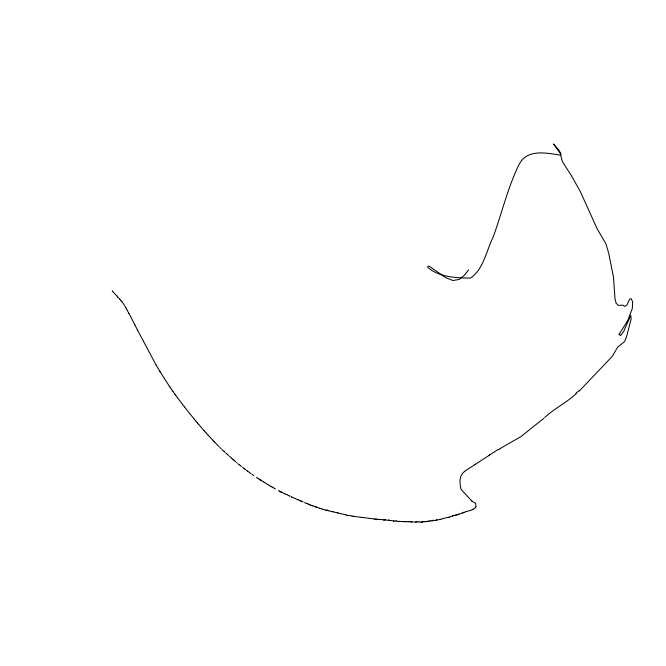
<?xml version="1.0" encoding="UTF-8"?>
<svg xmlns="http://www.w3.org/2000/svg" width="666" height="666" viewBox="0 0 666 666"><rect width="100%" height="100%" fill="white"/><g stroke="black" fill="none" stroke-linecap="round" stroke-linejoin="round"><path stroke-width="1" d="M476.023 506.684L475.566 503.371M475.949 506.834L475.358 507.634M468.556 269.897L464.302 275.324L459.19 279.437L452.955 280.519L445.637 277.589L429.129 266.134L427.838 266.275L427.855 267.424C439.069 277.123 456.168 278.047 470.587 278.055C483.633 269.172 486.421 250.591 493.131 237.129C501.839 213.32 507.55 188.361 518.589 165.451C526.515 148.351 545.904 152.98 560.581 155.17L560.997 154.121L558.999 150.216L553.454 143.989L560.264 153.355L562.42 161.696L571.511 175.832L580.486 191.916L597.086 228.679L605.993 243.989L608.641 252.997L613.478 277.023L615.026 298.917L616.142 303.288L618.431 305.428L622.901 305.178L624.858 306.385L626.989 304.92L629.661 299.126L631.118 298.676L632.617 301.723L632.325 308.458L627.738 320.629L618.955 334.532L619.397 333.966L620.071 335.456L620.62 335.456L623.501 331.859L630.744 315.318L631.16 318.798L626.473 337.096L624.583 341.541L617.707 347.086L612.154 356.476L579.32 390.992M475.174 507.817L474.134 508.691A5.328 4.262 2.7 0 1 473.909 508.841L473.085 509.257M544.68 417.54C554.362 408.425 566.658 402.689 576.315 393.498M543.722 418.431L520.67 436.788L500.233 448.484M489.044 455.461L465.584 470.637M463.961 471.986C458.841 476.073 459.707 483.325 460.972 488.961A2.173 1.332 48.8 0 0 461.213 489.393A1.54 0.882 49.4 0 0 461.38 489.735L470.629 499.683A2.531 0.649 27.7 0 0 470.795 499.891L471.911 501.107M464.302 471.695L465.392 470.795M490.068 454.637L498.126 449.525M474.966 464.602L475.582 464.26M462.054 513.078L459.948 513.877A8.375 3.73 -10.6 0 1 459.557 513.961A9.948 4.953 -9.5 0 1 459.299 514.019L457.334 514.668M462.296 512.987L462.895 512.778M463.961 512.379L466.183 511.663M456.277 514.985L455.511 515.209M458.491 514.327L458.974 514.185M452.439 516.042L449.667 516.849A8.067 2.664 -7.4 0 1 449.217 516.982L448.892 517.049M447.028 517.549L442.657 518.756M447.336 517.457L447.802 517.332M442.232 518.864L440.95 519.18M454.17 515.534L455.119 515.309M440.526 519.28L439.535 519.513M439.085 519.622L437.495 519.946M436.663 520.088L435.389 520.304M434.906 520.379L433.666 520.571M427.788 521.345L426.032 521.595M428.221 521.278L430.178 521.003M431.943 520.795L430.802 520.929M425.441 521.669L424.067 521.803M421.869 521.928L421.22 521.953M422.835 521.886L422.352 521.903M418.981 522.011L418.34 522.011A10.581 2.239 -0.4 0 0 417.549 521.953L416.908 522.011M413.012 521.919L415.626 522.002M411.746 521.886L412.379 521.903M405.852 521.644L404.204 521.595M406.302 521.661L408.308 521.728M411.263 521.869L410.439 521.828M403.896 521.578L402.222 521.503M408.782 521.744L410.098 521.811M401.914 521.495L398.892 521.328M378.413 519.363L379.345 519.438M378.18 519.347L377.705 519.305M397.028 521.178L398.268 521.278M378.646 519.38L380.919 519.572M383.691 519.796L381.402 519.613A13.611 4.054 3.9 0 1 380.927 519.538M395.954 521.095L394.613 520.962M388.819 520.312L389.102 520.337A11.713 1.74 5.3 0 1 390.01 520.362M385.173 519.946L388.395 520.271M384.224 519.846L384.765 519.905M376.14 519.155L375.641 519.097M393.739 520.87L390.509 520.496M362.104 517.432L363.095 517.549M374.392 518.964L372.76 518.789A14.519 4.462 7.2 0 1 372.386 518.656M357.267 516.841L360.764 517.274A12.979 4.77 13 0 0 361.23 517.299L361.496 517.357A15.884 5.328 12.3 0 1 361.871 517.424M371.745 518.664L370.421 518.489M363.22 517.565L370.005 518.431M356.435 516.733L354.87 516.508M354.637 516.475L354.162 516.4M353.804 516.341L352.955 516.208M352.83 516.183L351.69 515.983M351.307 515.917L349.359 515.542M349.092 515.484L348.301 515.326M328.521 510.814L331.135 511.38M345.771 514.776L346.761 514.993M345.654 514.751L343.589 514.277M333.333 511.904L337.029 512.762M340.834 513.628L338.17 513.028M337.254 512.82L338.053 513.003M331.368 511.438L332.634 511.746M342.499 514.019L342.982 514.127M325.874 510.156L326.323 510.273M326.548 510.331L323.809 509.573M323.693 509.54L323.576 509.507A14.444 4.004 19.4 0 1 323.226 509.39M322.394 509.149L323.11 509.365M320.737 508.624L319.555 508.233M319.314 508.15L318.107 507.725M316.691 507.234L316.242 507.076M317.632 507.559L315.667 506.876M315.559 506.834L312.853 505.852M312.537 505.727L311.58 505.361M307.634 503.804L308.183 504.02M308.508 504.154L309.166 504.403M310.814 505.053L309.823 504.67M307.417 503.721L306.094 503.188M304.603 502.572L305.744 503.046M301.507 501.282L301.04 501.082M302.314 501.623L303.13 501.964M300.133 500.699L302.081 501.523M300.016 500.657L298.068 499.816M295.571 498.717L297.952 499.766M292.349 497.302L295.238 498.576M292.133 497.202L291.683 497.002M291.009 496.703L291.566 496.953M289.901 496.195L289.127 495.837M287.57 495.104L289.011 495.779M284.149 493.431L285.314 494.014M284.041 493.381L283.616 493.173M285.639 494.172L285.747 494.222A15.768 4.096 27.9 0 0 286.072 494.338M282.434 492.582L281.593 492.149M278.538 490.567L279.687 491.158M280.852 491.766L281.485 492.091M279.795 491.217L280.328 491.491M275.291 488.836L274.425 488.353M273.884 488.045L273.335 487.737M273.002 487.554L272.119 487.037M271.895 486.913L271.029 486.405M270.163 485.905L270.92 486.347M472.169 501.257L475.382 503.246A6.785 2.631 -20.2 0 1 475.491 503.363M267.69 484.432L268.598 484.973M268.906 485.156L269.53 485.531M267.191 484.132L264.96 482.767M260.972 480.286L262.096 480.985M260.881 480.228L260.24 479.828M263.353 481.759L264.452 482.442M263.162 481.643L262.97 481.518A14.86 2.165 30.9 0 0 262.687 481.335M259.965 479.653L259.049 479.062M257.492 478.055L258.766 478.879M256.502 477.405L257.226 477.872M253.888 475.641L252.306 474.558M251.323 473.859L247.585 471.128M246.328 470.188L247.494 471.062M245.08 469.255L245.612 469.655M244.813 469.055L244.106 468.506M242.557 467.307L243.923 468.365M240.667 465.817L241.567 466.533M239.777 465.101L240.218 465.459M239.069 464.527L239.51 464.885M238.977 464.46L238.545 464.102M237.487 463.236L236.513 462.429M235.115 461.238L235.556 461.613M233.783 460.081L234.848 461.005M229.47 456.293L231.568 458.15M232.925 459.332L233.525 459.856M231.91 458.441L232.759 459.182M228.654 455.577L227.755 454.778M226.465 453.613L227.431 454.487M226.382 453.538L225.741 452.963M224.167 451.523L224.95 452.239M223.185 450.616L224.092 451.456M115.393 294.322L114.435 293.381M222.735 450.199L222.128 449.633M221.37 448.909L219.888 447.477M116.716 295.729L115.451 294.38M219.072 446.678L218.481 446.087M218.032 445.637L215.06 442.582M119.031 298.426L119.472 298.884M119.655 299.092L120.496 300.025M214.835 442.357L213.819 441.292M213.669 441.142L212.596 440.001M212.446 439.851L210.423 437.679M112.646 291.358L113.461 292.291M209.224 436.372L210.065 437.296M112.462 291.159L112.221 290.884M114.336 293.273L113.678 292.532M208.183 435.239L208.941 436.063M208.117 435.164L206.343 433.2M121.387 301.04L120.679 300.233M118.398 297.752L117.632 296.836M205.036 431.743L206.21 433.05M204.703 431.377L204.112 430.702M203.979 430.552L198.718 424.417M197.294 422.744L197.702 423.226M116.85 295.895L117.732 296.961M198.118 423.718L198.659 424.35M196.12 421.345L196.936 422.327M194.78 419.738L195.995 421.203M194.547 419.463L194.039 418.839M190.601 414.627L193.981 418.772M121.886 301.665L122.419 302.364M190.318 414.285L189.644 413.444M189.527 413.303L186.422 409.374M121.603 301.315L121.953 301.756M186.363 409.307L184.449 406.851M184.399 406.784L182.484 404.312M182.384 404.17L179.312 400.174M176.207 395.97L177.539 397.777M178.921 399.65L177.589 397.843M175.941 395.612L175.275 394.697M174.75 393.964L175.183 394.572M174.659 393.847L172.977 391.475M122.852 302.947L124.534 305.469M171.753 389.718L172.86 391.3M171.72 389.668L169.863 386.971M169.83 386.913L169.389 386.255M169.347 386.197L164.211 378.213M164.077 378.005L160.731 372.719M160.697 372.669L159.89 371.37M159.857 371.32L156.069 365.01M127.281 310.398L128.488 312.637M156.035 364.951L143.431 341.2M127.214 310.289L125.949 307.992M124.925 306.11L125.891 307.875M128.954 313.486L130.653 316.65M128.904 313.403L128.555 312.754M137.571 330.17L134.79 324.775M137.529 330.095L143.531 341.383M130.594 316.541L134.898 324.991M576.007 393.181A112.279 33.775 -39.7 0 1 579.045 390.642M498.518 449.658A19.83 5.087 -22.6 0 1 500.524 448.676M488.911 455.427A16.75 8.45 -14.5 0 1 489.935 454.595M471.636 500.849A5.986 0.624 40 0 1 471.803 500.94M473.051 509.207A3.879 0.949 -25.9 0 1 472.76 509.348L471.636 509.923A3.263 1.449 -28 0 1 471.403 510.031L467.224 511.338A10.082 4.346 -16.6 0 0 466.874 511.43M466.625 511.396A14.602 7.701 -19.5 0 1 466.167 511.538M463.511 512.387A14.852 10.864 1.2 0 1 463.869 512.246M463.678 512.654A8.05 2.797 -13.6 0 1 463.061 512.887M457.126 514.81A12.238 1.415 -14.9 0 1 457.5 514.693M456.818 514.926A10.598 2.656 -12.5 0 1 456.401 515.051M455.477 515.159A4.537 1.923 -11.2 0 1 455.103 515.259M453.005 515.717A4.229 1.107 -12.3 0 1 454.062 515.401M453.038 515.942A13.969 7.259 -4 0 1 452.497 516.108M448.584 517.507A12.945 1.998 -10.9 0 1 449.275 517.34M436.621 520.487A21.678 0.982 -13.9 0 1 436.047 520.612M437.029 519.771A11.047 1.915 -6.7 0 1 436.28 519.905M433.358 520.246A9.307 2.348 -5.3 0 1 432.692 520.337M432.217 520.862A14.485 0.816 -6.4 0 1 432.783 520.795M429.986 520.72A18.099 7.401 -2.4 0 1 430.636 520.629M427.63 521.187A13.22 4.287 -3.4 0 1 428.08 521.12M425.932 521.511A15.601 4.096 -3.4 0 1 425.349 521.578M423.942 521.661A10.032 1.89 -2.8 0 1 423.518 521.694M423.518 521.603A10.972 3.78 -1.7 0 1 422.793 521.644M421.953 522.061A11.455 1.582 -1.8 0 1 422.394 522.044M421.337 522.194A14.386 3.663 -0.7 0 1 420.471 522.227M419.672 521.711A9.424 1.598 -0.9 0 1 418.997 521.728M416.908 521.769A17.574 3.172 0 0 1 416.458 521.769M416.108 522.136A13.795 7.101 -0.5 0 1 415.609 522.127M411.721 522.027A14.627 4.296 0.8 0 1 411.222 522.011M408.316 521.611A12.654 2.606 1.8 0 1 408.816 521.628M405.902 521.819A18.457 1.49 2 0 1 406.302 521.836M403.779 521.769A17.574 2.456 2.6 0 1 403.28 521.753M398.851 521.644A17.699 5.503 3.6 0 1 398.185 521.595M396.611 520.879A15.36 2.955 4.4 0 1 396.045 520.829M394.222 521.178A17.391 5.819 3.7 0 1 393.606 521.112M390.126 520.354A13.037 3.838 4.4 0 1 390.567 520.404M388.861 520.079A17.341 4.554 5.2 0 1 388.461 520.038M385.214 519.83A9.399 1.474 5.3 0 1 384.84 519.788M383.633 520.154A15.559 5.553 4.4 0 1 384.124 520.204M376.756 519.239A10.614 0.733 5.3 0 1 377.339 519.289M376.506 519.097A11.663 3.688 5.9 0 1 376.157 519.055M375.149 519.147A10.514 1.923 6.2 0 1 375.624 519.197M374.9 519.164A10.431 3.854 6.7 0 1 374.384 519.105M347.935 515.684A12.254 2.339 14 0 1 347.003 515.492M341.233 513.836A12.321 2.806 14.8 0 1 341.691 513.936M333.241 511.771A9.832 2.239 16.7 0 1 332.567 511.613M328.388 510.639A14.744 3.388 16.8 0 1 328.08 510.572M327.789 510.131A12.537 4.479 19.4 0 1 327.206 509.981M327.272 510.622A12.671 3.755 18.5 0 1 326.931 510.531M321.903 508.849A15.892 5.186 20.3 0 1 321.445 508.707M321.328 508.799A11.222 2.073 19.2 0 1 320.854 508.649M312.887 505.76A8.716 1.998 20 0 1 312.587 505.652M310.664 505.244A12.196 0.516 21.5 0 1 310.972 505.369M309.157 504.603A13.137 0.583 21.5 0 1 309.49 504.736M287.254 494.588A13.561 1.249 26.2 0 1 286.821 494.38M282.859 492.707A14.485 3.005 28.1 0 1 282.55 492.549M280.827 492.091A14.053 3.139 28.3 0 1 280.244 491.791M264.86 482.7A14.843 2.764 30.8 0 1 264.552 482.509M260.123 479.87A12.812 1.782 31.3 0 1 259.832 479.678M197.344 423.068A12.654 1.424 47.8 0 1 197.502 423.26"/></g></svg>
